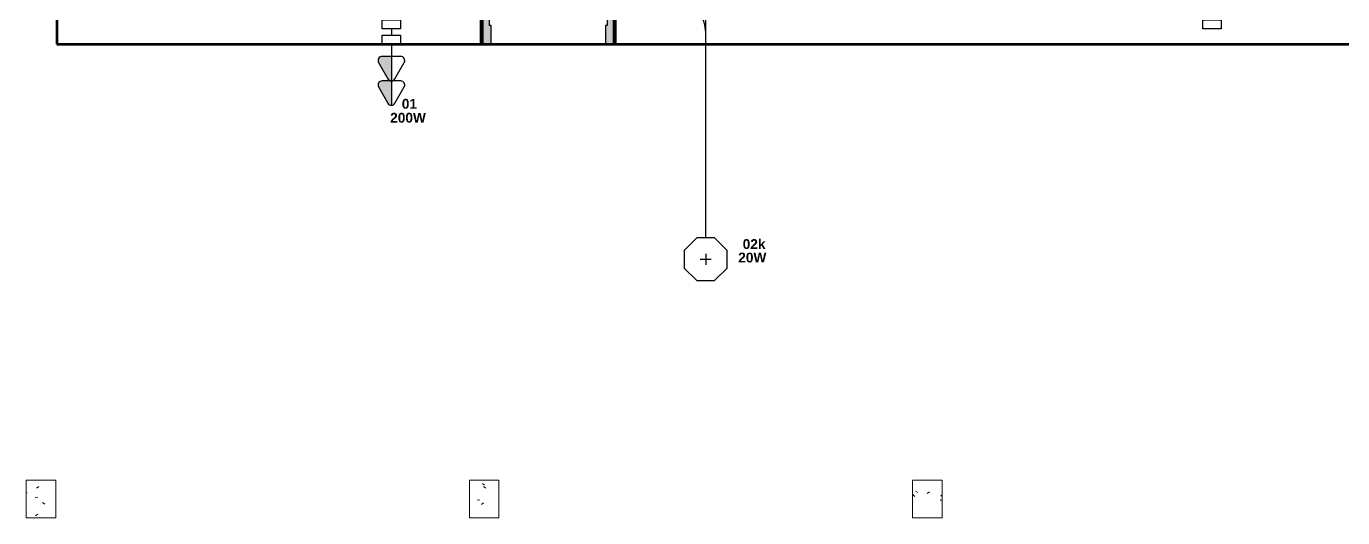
# Model space of a CAD drawing. Extents: x 1450 to 1868, y 82 to 351.
# Drawn here: x 1459.63 to 1467.69, y 176.37 to 179.38 of the extents above; entities that cross this region are included whole.
import ezdxf

# ---------------------------------------------------------------- set-up
doc = ezdxf.new("R2010")
doc.units = 0
doc.header["$LTSCALE"] = 0.5
doc.linetypes.add('ELETRODUTO_TETO', pattern=[1000, 1000, 0])
doc.layers.get('0').update_dxf_attribs({"linetype": 'CONTINUOUS'})
for name, color, linetype, lineweight in [('A-DOOR', 31, 'CONTINUOUS', 25), ('A-DOOR-FRAM', 31, 'CONTINUOUS', 9), ('A-WALL', 113, 'CONTINUOUS', 30), ('S-COLS', 52, 'CONTINUOUS', 9)]:
    doc.layers.add(name, color=color, linetype=linetype, lineweight=lineweight)
for name, color, linetype in [('ELETRODUTO_TETO', 2, 'CONTINUOUS'), ('Iluminação', 7, 'CONTINUOUS'), ('INDICACAO_CIRCUITO', 2, 'CONTINUOUS'), ('INDICACAO_POTENCIA', 1, 'CONTINUOUS'), ('LUMINÁRIAS', 3, 'CONTINUOUS'), ('TOMADAS ABNT', 10, 'CONTINUOUS')]:
    doc.layers.add(name, color=color, linetype=linetype)
doc.styles.add('Arial', font='arialbd.ttf', dxfattribs={"height": 100})

# ---------------------------------------------------------------- blocks, each defined once
blk = doc.blocks.new('Pilar Retangular de Concreto - 18x23-3342365-Planta Baixa')
at = {"layer": 'S-COLS'}
h = blk.add_hatch(dxfattribs=at)
h.set_pattern_fill('FP_31', color=256, style=0, pattern_type=2)
h.set_pattern_definition([(50, (46937.5, -14794.7), (364.368, -31.8783), [38.1, -419.1]), (355, (46937.5, -14794.7), (-70.4859, 382.1133), [30.48, -335.28]), (100.451, (46967.87, -14797.35), (293.885, 350.2334), [32.38, -356.18]), (46.184, (46937.5, -14693.1), (542.1585, -84.086), [57.15, -628.65]), (96.636, (46982.7, -14700.1), (474.805, 494.8554), [48.57, -534.27]), (351.184, (46937.5, -14693.1), (474.81, 494.85), [45.72, -502.92]), (21, (46988.3, -14718.5), (303.2285, -204.5305), [38.1, -419.1]), (326, (46988.3, -14718.5), (123.604, 368.376), [30.48, -335.28]), (71.451, (47013.58, -14735.54), (426.834, 163.8427), [32.38, -356.18]), (37.5, (46937.51, -14794.7), (6.17665, 169.11015), [16.764, -314.452, 16.764, -660.146]), (37.5, (46937.51, -14794.7), (6.17665, 169.11015), [-347.98, -323.596, 16.764, -319.786]), (7.5, (46937.5, -14794.7), (133.6389, 200.3615), [16.764, -177.292, 16.764, -306.832, -128.27]), (7.5, (46937.5, -14794.7), (133.6389, 200.3615), [-517.652, 16.764, -111.506]), (327.5, (46824.22, -14794.7), (271.18182, -11.45836), [16.764, -110.236, 16.764, -905.256]), (327.5, (46824.22, -14794.7), (271.18182, -11.45836), [-143.764, -379.476, 16.764, -509.016]), (317.5, (46773.43, -14794.7), (296.2585, 50.8528), [16.764, -148.336, 16.764, -619.76]), (317.5, (46773.43, -14794.7), (296.2585, 50.8528), [-181.864, -246.38, 16.764, -356.616])])
h.paths.add_polyline_path([(90, -115), (90, 115), (-90, 115), (-90, -115)], flags=0)
for p, q in [((90, 115), (-90, 115)), ((-90, 115), (-90, -115)), ((90, -115), (90, 115)), ((-90, -115), (90, -115))]:
    blk.add_line(p, q, dxfattribs=at)
blk = doc.blocks.new('Pilar Retangular de Concreto - 18x23-V18-Planta Baixa')
at = {"layer": 'S-COLS'}
h = blk.add_hatch(dxfattribs=at)
h.set_pattern_fill('FP_32', color=256, style=0, pattern_type=2)
h.set_pattern_definition([(50, (44223.5, -14794.7), (364.368, -31.8783), [38.1, -419.1]), (355, (44223.5, -14794.7), (-70.486, 382.1133), [30.48, -335.28]), (100.451, (44253.87, -14797.35), (293.885, 350.2334), [32.38, -356.18]), (46.184, (44223.5, -14693.1), (542.1585, -84.086), [57.15, -628.65]), (96.636, (44268.7, -14700.1), (474.805, 494.8554), [48.57, -534.27]), (351.184, (44223.5, -14693.1), (474.81, 494.85), [45.72, -502.92]), (21, (44274.3, -14718.5), (303.2285, -204.5305), [38.1, -419.1]), (326, (44274.3, -14718.5), (123.604, 368.376), [30.48, -335.28]), (71.451, (44299.58, -14735.54), (426.834, 163.8427), [32.38, -356.18]), (37.5, (44223.51, -14794.7), (6.17665, 169.11015), [16.764, -314.452, 16.764, -660.146]), (37.5, (44223.51, -14794.7), (6.17665, 169.11015), [-347.98, -323.596, 16.764, -319.786]), (7.5, (44223.5, -14794.7), (133.6389, 200.3615), [16.764, -177.292, 16.764, -306.832, -128.27]), (7.5, (44223.5, -14794.7), (133.6389, 200.3615), [-517.652, 16.764, -111.506]), (327.5, (44110.22, -14794.7), (271.1818, -11.45836), [16.764, -110.236, 16.764, -905.256]), (327.5, (44110.22, -14794.7), (271.1818, -11.45836), [-143.764, -379.476, 16.764, -509.016]), (317.5, (44059.43, -14794.7), (296.2585, 50.8528), [16.764, -148.336, 16.764, -619.76]), (317.5, (44059.43, -14794.7), (296.2585, 50.8528), [-181.864, -246.38, 16.764, -356.616])])
h.paths.add_polyline_path([(90, -115), (90, 115), (-90, 115), (-90, -115)], flags=0)
for p, q in [((90, 115), (-90, 115)), ((-90, 115), (-90, -115)), ((90, -115), (90, 115)), ((-90, -115), (90, -115))]:
    blk.add_line(p, q, dxfattribs=at)
blk = doc.blocks.new('Pilar Retangular de Concreto - 18x23-V19-Planta Baixa')
at = {"layer": 'S-COLS'}
h = blk.add_hatch(dxfattribs=at)
h.set_pattern_fill('FP_33', color=256, style=0, pattern_type=2)
h.set_pattern_definition([(50, (41509.5, -14794.7), (364.368, -31.8783), [38.1, -419.1]), (355, (41509.5, -14794.7), (-70.486, 382.1133), [30.48, -335.28]), (100.451, (41539.87, -14797.35), (293.885, 350.2334), [32.38, -356.18]), (46.184, (41509.5, -14693.1), (542.1585, -84.086), [57.15, -628.65]), (96.636, (41554.7, -14700.1), (474.805, 494.8554), [48.57, -534.27]), (351.184, (41509.5, -14693.1), (474.81, 494.85), [45.72, -502.92]), (21, (41560.3, -14718.5), (303.2285, -204.5305), [38.1, -419.1]), (326, (41560.3, -14718.5), (123.604, 368.376), [30.48, -335.28]), (71.451, (41585.58, -14735.54), (426.834, 163.8427), [32.38, -356.18]), (37.5, (41509.51, -14794.7), (6.17665, 169.11015), [16.764, -314.452, 16.764, -660.146]), (37.5, (41509.51, -14794.7), (6.17665, 169.11015), [-347.98, -323.596, 16.764, -319.786]), (7.5, (41509.5, -14794.7), (133.6389, 200.3615), [16.764, -177.292, 16.764, -306.832, -128.27]), (7.5, (41509.5, -14794.7), (133.6389, 200.3615), [-517.652, 16.764, -111.506]), (327.5, (41396.22, -14794.7), (271.1818, -11.45836), [16.764, -110.236, 16.764, -905.256]), (327.5, (41396.22, -14794.7), (271.1818, -11.45836), [-143.764, -379.476, 16.764, -509.016]), (317.5, (41345.43, -14794.7), (296.2585, 50.8528), [16.764, -148.336, 16.764, -619.76]), (317.5, (41345.43, -14794.7), (296.2585, 50.8528), [-181.864, -246.38, 16.764, -356.616])])
h.paths.add_polyline_path([(90, -115), (90, 115), (-90, 115), (-90, -115)], flags=0)
for p, q in [((90, 115), (-90, 115)), ((-90, 115), (-90, -115)), ((90, -115), (90, 115)), ((-90, -115), (90, -115))]:
    blk.add_line(p, q, dxfattribs=at)
blk = doc.blocks.new('Porta Simples de Abrir - 70x210cm - Marco de Madeira-3450791-Planta Baixa')
at = {"layer": 'A-DOOR-FRAM', "lineweight": 25}
h = blk.add_hatch(color=256, dxfattribs=at)
h.paths.add_polyline_path([(-400, -75), (-350, -75), (-350, 38), (-360, 38), (-360, 75), (-400, 75), (-400, -55.9)], flags=0)
h.paths.add_polyline_path([(350, -75), (400, -75), (400, 75), (360, 75), (359.9, 38), (350, 38), (350, -49.8)], flags=0)
at = {"layer": 'A-DOOR'}
for p, q in [((325, 75), (325, 771)), ((325, 771), (360, 771)), ((360, 771), (360, 75)), ((360, 75), (-360, 75)), ((360, 75), (325, 75)), ((-350, -75), (350, -75))]:
    blk.add_line(p, q, dxfattribs=at)
at = {"layer": 'A-DOOR', "lineweight": 9}
blk.add_arc((360, 50.9), 720.1, 90, 178.07863, dxfattribs=at)
at = {"layer": 'A-DOOR-FRAM', "lineweight": 25}
for p, q in [((-360, 75), (-400, 75)), ((-400, 75), (-400, -75)), ((-360, 38), (-360, 75)), ((-350, 38), (-360, 38)), ((-350, -75), (-350, 38)), ((360, 38), (350, 38)), ((350, 38), (350, -75)), ((360, 75), (360, 38)), ((400, 75), (360, 75)), ((400, -75), (400, 75)), ((-400, -75), (-350, -75)), ((350, -75), (400, -75))]:
    blk.add_line(p, q, dxfattribs=at)
blk = doc.blocks.new('*U143', base_point=(-47334.05, 17869.67))
for points in [[(-47331.88, 17920.79, 0.269143), (-47334.05, 17922.05), (-47334.05, 17907.09), (-47328.35, 17907.09, 0.575867), (-47326.18, 17910.83)], [(-47331.88, 17905.83, 0.269143), (-47334.05, 17907.09), (-47334.05, 17892.13), (-47328.35, 17892.13, 0.575867), (-47326.18, 17895.87)], [(-47331.88, 17890.87, 0.269143), (-47334.05, 17892.13), (-47334.05, 17877.17), (-47328.35, 17877.17, 0.575867), (-47326.18, 17880.91)]]:
    blk.add_hatch(color=256).paths.add_polyline_path(points)
for p, q in [((-47336.22, 17920.79), (-47341.91, 17910.83)), ((-47334.05, 17907.09), (-47334.05, 17922.05)), ((-47326.18, 17910.83), (-47331.88, 17920.79)), ((-47336.22, 17905.83), (-47341.91, 17895.87)), ((-47339.74, 17907.09), (-47334.05, 17907.09)), ((-47334.05, 17892.13), (-47334.05, 17907.09)), ((-47334.05, 17907.09), (-47328.35, 17907.09)), ((-47326.18, 17895.87), (-47331.88, 17905.83)), ((-47336.22, 17890.87), (-47341.91, 17880.91)), ((-47339.74, 17892.13), (-47334.05, 17892.13)), ((-47334.05, 17877.17), (-47334.05, 17892.13)), ((-47334.05, 17892.13), (-47328.35, 17892.13)), ((-47326.18, 17880.91), (-47331.88, 17890.87)), ((-47339.74, 17877.17), (-47334.05, 17877.17)), ((-47334.05, 17869.67), (-47334.05, 17877.17)), ((-47334.05, 17877.17), (-47328.35, 17877.17))]:
    blk.add_line(p, q)
blk.add_lwpolyline([(-47339.65, 17869.67), (-47328.44, 17869.67), (-47328.44, 17864.06), (-47339.65, 17864.06)], close=True)
for centre, start, end in [((-47334.05, 17919.55), 29.74488, 150.25512), ((-47339.74, 17909.59), 150.25512, 270), ((-47334.05, 17904.59), 29.74488, 150.25512), ((-47328.35, 17909.59), 270, 29.74488), ((-47339.74, 17894.63), 150.25512, 270), ((-47334.05, 17889.63), 29.74488, 150.25512), ((-47328.35, 17894.63), 270, 29.74488), ((-47339.74, 17879.67), 150.25512, 270), ((-47328.35, 17879.67), 270, 29.74488)]:
    blk.add_arc(centre, 2.5, start, end)
blk = doc.blocks.new('*U156', base_point=(-47697.44, 17797.54))
for points in [[(-47695.27, 17833.7, 0.269143), (-47697.44, 17834.96), (-47697.44, 17820), (-47691.75, 17820, 0.575867), (-47689.58, 17823.74)], [(-47695.27, 17818.74, 0.269143), (-47697.44, 17820), (-47697.44, 17805.04), (-47691.75, 17805.04, 0.575867), (-47689.58, 17808.78)]]:
    blk.add_hatch(color=256).paths.add_polyline_path(points)
for p, q in [((-47699.61, 17833.7), (-47705.3, 17823.74)), ((-47697.44, 17820), (-47697.44, 17834.96)), ((-47689.58, 17823.74), (-47695.27, 17833.7)), ((-47699.61, 17818.74), (-47705.3, 17808.78)), ((-47703.13, 17820), (-47697.44, 17820)), ((-47697.44, 17805.04), (-47697.44, 17820)), ((-47697.44, 17820), (-47691.75, 17820)), ((-47689.58, 17808.78), (-47695.27, 17818.74)), ((-47703.13, 17805.04), (-47697.44, 17805.04)), ((-47697.44, 17797.54), (-47697.44, 17805.04)), ((-47697.44, 17805.04), (-47691.75, 17805.04))]:
    blk.add_line(p, q)
blk.add_lwpolyline([(-47703.04, 17797.54), (-47691.84, 17797.54), (-47691.84, 17791.94), (-47703.04, 17791.94)], close=True)
for centre, start, end in [((-47697.44, 17832.46), 29.74488, 150.25512), ((-47703.13, 17822.5), 150.25512, 270), ((-47697.44, 17817.5), 29.74488, 150.25512), ((-47691.75, 17822.5), 270, 29.74488), ((-47703.13, 17807.54), 150.25512, 270), ((-47691.75, 17807.54), 270, 29.74488)]:
    blk.add_arc(centre, 2.5, start, end)
blk = doc.blocks.new('*U182', base_point=(-47232.98, 17801.8))
for p, q in [((-47235.15, 17823), (-47240.84, 17813.04)), ((-47225.11, 17813.04), (-47230.81, 17823)), ((-47238.67, 17809.3), (-47232.98, 17809.3)), ((-47232.98, 17809.3), (-47227.29, 17809.3)), ((-47232.98, 17801.8), (-47232.98, 17809.3))]:
    blk.add_line(p, q)
blk.add_lwpolyline([(-47238.58, 17801.8), (-47227.37, 17801.8), (-47227.37, 17796.2), (-47238.58, 17796.2)], close=True)
blk.add_circle((-47232.8, 17815.35), 4.02)
for centre, start, end in [((-47232.98, 17821.76), 29.74488, 150.25512), ((-47238.67, 17811.8), 150.25512, 270), ((-47227.29, 17811.8), 270, 29.74488)]:
    blk.add_arc(centre, 2.5, start, end)
blk = doc.blocks.new('*U291', base_point=(-46555.9, 19648.2))
at = {"layer": 'LUMINÁRIAS'}
blk.add_lwpolyline([(-46574.1, 19655.8), (-46574.1, 19640.7), (-46563.4, 19630.1), (-46548.4, 19630.1), (-46537.7, 19640.7), (-46537.7, 19655.8), (-46548.4, 19666.4), (-46563.4, 19666.4)], close=True, dxfattribs=at)
for points in [[(-46560.6, 19648.2), (-46551.2, 19648.2)], [(-46555.9, 19652.9), (-46555.9, 19643.6)]]:
    blk.add_lwpolyline(points, dxfattribs=at)
blk = doc.blocks.new('*U358', base_point=(-46708.99, 18196.04))
at = {"linetype": 'ByBlock'}
blk.add_lwpolyline([(-46708.99, 18196.04), (-46708.99, 18320.5, 0.201205), (-46717.96, 18341.9), (-46892.13, 18513.02)], format="xyb", dxfattribs=at)
blk = doc.blocks.new('CasaPrincipal')
at = {"layer": 'A-WALL', "lineweight": 70}
for p, q in [((-31775.91, 40082.3), (-31775.91, 38857.3)), ((-31515.88, 38857.4), (-31515.88, 38872.4)), ((-31433.88, 38872.4), (-31433.88, 38857.4)), ((-31775.91, 38857.3), (-30970.91, 38857.3))]:
    blk.add_line(p, q, dxfattribs=at)
at = {"layer": 'A-WALL'}
for p, q in [((-31514.88, 38857.4), (-31515.88, 38857.4)), ((-31439.88, 38857.4), (-31509.88, 38857.4)), ((-31433.88, 38857.4), (-31434.88, 38857.4))]:
    blk.add_line(p, q, dxfattribs=at)
blk = doc.blocks.new('*U704', base_point=(-33396.1, 37964.78))
at = {"linetype": 'ByBlock'}
blk.add_lwpolyline([(-33396.1, 37964.78), (-33396.1, 38220.13)], dxfattribs=at)
blk = doc.blocks.new('*U1149', base_point=(-33588.58, 38092.84))
at = {"linetype": 'ByBlock'}
blk.add_lwpolyline([(-33588.58, 38092.84), (-33588.58, 38089.05)], dxfattribs=at)

msp = doc.modelspace()

# ---------------------------------------------------------------- block references
at = {"layer": 'A-DOOR', "xscale": 0.00100000000000115, "yscale": 0.00100000000000115, "zscale": 0.00100000000000115}
msp.add_blockref('Porta Simples de Abrir - 70x210cm - Marco de Madeira-3450791-Planta Baixa', (1462.8273, 179.3494), dxfattribs=at)
at = {"layer": 'A-WALL', "color": 1, "xscale": 0.01000000108748102, "yscale": 0.01000000108748102, "zscale": 0.01000000108748102}
msp.add_blockref('CasaPrincipal', (1777.5762, -209.2997), dxfattribs=at)
at = {"layer": 'ELETRODUTO_TETO', "linetype": 'ELETRODUTO_TETO', "xscale": 0.01000000108748102, "yscale": 0.01000000108748102, "zscale": 0.01000000108748102}
for name, p in [('*U358', (1463.7919, 178.0868)), ('*U704', (1463.7919, 178.0868)), ('*U1149', (1461.867, 179.3673))]:
    msp.add_blockref(name, p, dxfattribs=at)
at = {"layer": 'Iluminação', "xscale": 0.007210252382215969, "yscale": 0.007210252382215969, "zscale": 0.007210252382215969}
msp.add_blockref('*U291', (1463.7919, 177.9559), dxfattribs=at)
at = {"layer": 'S-COLS', "xscale": 0.00100000000000115, "yscale": 0.00100000000000115, "zscale": 0.00100000000000115}
for name, p in [('Pilar Retangular de Concreto - 18x23-3342365-Planta Baixa', (1459.721, 176.4884)), ('Pilar Retangular de Concreto - 18x23-V18-Planta Baixa', (1462.435, 176.4884)), ('Pilar Retangular de Concreto - 18x23-V19-Planta Baixa', (1465.149, 176.4884))]:
    msp.add_blockref(name, p, dxfattribs=at)
at = {"layer": 'TOMADAS ABNT', "xscale": 0.01000000108748102, "yscale": 0.01000000108748102, "zscale": 0.01000000108748102}
for name, p in [('*U143', (1461.867, 179.4234)), ('*U182', (1466.8921, 179.4234))]:
    msp.add_blockref(name, p, dxfattribs=at)
at = {"layer": 'TOMADAS ABNT', "xscale": 0.01000000108748102, "yscale": 0.01000000108748102, "zscale": 0.01000000108748102, "rotation": 179.9999999999997}
msp.add_blockref('*U156', (1461.867, 179.2734), dxfattribs=at)

# ---------------------------------------------------------------- texts
at = {"layer": 'INDICACAO_CIRCUITO', "style": 'Arial'}
for s, p in [('01', (1461.9303, 178.8784)), ('02k', (1464.0181, 178.0193))]:
    msp.add_text(s, height=0.06, dxfattribs=at).set_placement(p)
at = {"layer": 'INDICACAO_POTENCIA', "style": 'Arial'}
for s, p in [('200W', (1461.8592, 178.793)), ('20W', (1463.9908, 177.9367))]:
    msp.add_text(s, height=0.06, dxfattribs=at).set_placement(p)

doc.saveas('drawing.dxf')
